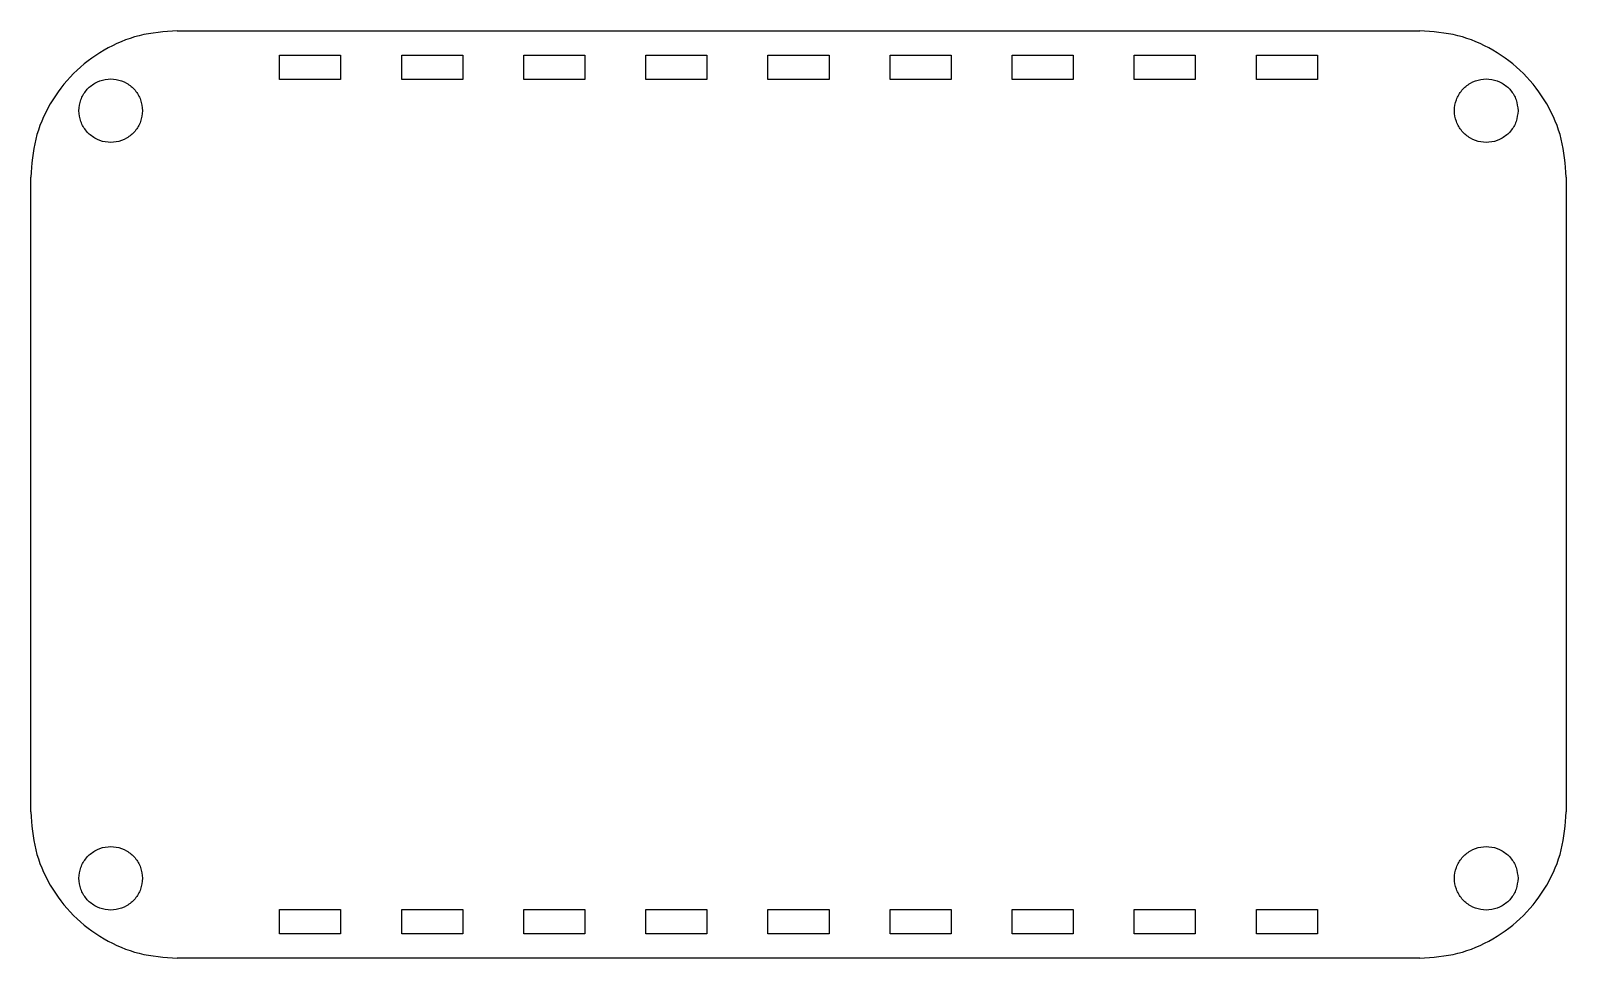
# Model space of a CAD drawing. Extents: x -63 to 63, y -38 to 38.
import ezdxf

# ---------------------------------------------------------------- set-up
doc = ezdxf.new("R2010")
doc.units = 0
doc.layers.get('0').update_dxf_attribs({"linetype": 'CONTINUOUS'})

msp = doc.modelspace()

# ---------------------------------------------------------------- linework, layer by layer
at = {"color": 7}
for p, q in [((-50.885, 38.01), (50.885, 38.01)), ((-42.5, 34.01), (-42.5, 36.01)), ((-42.5, 36.01), (-37.5, 36.01)), ((-37.5, 36.01), (-37.5, 34.01)), ((-32.5, 34.01), (-32.5, 36.01)), ((-32.5, 36.01), (-27.5, 36.01)), ((-27.5, 36.01), (-27.5, 34.01)), ((-22.5, 34.01), (-22.5, 36.01)), ((-22.5, 36.01), (-17.5, 36.01)), ((-17.5, 36.01), (-17.5, 34.01)), ((-12.5, 34.01), (-12.5, 36.01)), ((-12.5, 36.01), (-7.5, 36.01)), ((-7.5, 36.01), (-7.5, 34.01)), ((-2.5, 34.01), (-2.5, 36.01)), ((-2.5, 36.01), (2.5, 36.01)), ((2.5, 36.01), (2.5, 34.01)), ((7.5, 34.01), (7.5, 36.01)), ((7.5, 36.01), (12.5, 36.01)), ((12.5, 36.01), (12.5, 34.01)), ((17.5, 34.01), (17.5, 36.01)), ((17.5, 36.01), (22.5, 36.01)), ((22.5, 36.01), (22.5, 34.01)), ((27.5, 34.01), (27.5, 36.01)), ((27.5, 36.01), (32.5, 36.01)), ((32.5, 36.01), (32.5, 34.01)), ((37.5, 34.01), (37.5, 36.01)), ((37.5, 36.01), (42.5, 36.01)), ((42.5, 36.01), (42.5, 34.01)), ((-37.5, 34.01), (-42.5, 34.01)), ((-27.5, 34.01), (-32.5, 34.01)), ((-17.5, 34.01), (-22.5, 34.01)), ((-7.5, 34.01), (-12.5, 34.01)), ((2.5, 34.01), (-2.5, 34.01)), ((12.5, 34.01), (7.5, 34.01)), ((22.5, 34.01), (17.5, 34.01)), ((32.5, 34.01), (27.5, 34.01)), ((42.5, 34.01), (37.5, 34.01)), ((-53.73, 31.455), (-53.73, 31.455)), ((58.93, 31.455), (58.93, 31.455)), ((-62.885, -26.01), (-62.885, 26.01)), ((62.885, 26.01), (62.885, -26.01)), ((-53.73, -31.455), (-53.73, -31.455)), ((58.93, -31.455), (58.93, -31.455)), ((-42.5, -36.01), (-42.5, -34.01)), ((-42.5, -34.01), (-37.5, -34.01)), ((-37.5, -34.01), (-37.5, -36.01)), ((-32.5, -36.01), (-32.5, -34.01)), ((-32.5, -34.01), (-27.5, -34.01)), ((-27.5, -34.01), (-27.5, -36.01)), ((-22.5, -36.01), (-22.5, -34.01)), ((-22.5, -34.01), (-17.5, -34.01)), ((-17.5, -34.01), (-17.5, -36.01)), ((-12.5, -36.01), (-12.5, -34.01)), ((-12.5, -34.01), (-7.5, -34.01)), ((-7.5, -34.01), (-7.5, -36.01)), ((-2.5, -34.01), (2.5, -34.01)), ((-2.5, -36.01), (-2.5, -34.01)), ((2.5, -34.01), (2.5, -36.01)), ((7.5, -36.01), (7.5, -34.01)), ((7.5, -34.01), (12.5, -34.01)), ((12.5, -34.01), (12.5, -36.01)), ((17.5, -36.01), (17.5, -34.01)), ((17.5, -34.01), (22.5, -34.01)), ((22.5, -34.01), (22.5, -36.01)), ((27.5, -36.01), (27.5, -34.01)), ((27.5, -34.01), (32.5, -34.01)), ((32.5, -34.01), (32.5, -36.01)), ((37.5, -36.01), (37.5, -34.01)), ((37.5, -34.01), (42.5, -34.01)), ((42.5, -34.01), (42.5, -36.01)), ((-37.5, -36.01), (-42.5, -36.01)), ((-27.5, -36.01), (-32.5, -36.01)), ((-17.5, -36.01), (-22.5, -36.01)), ((-7.5, -36.01), (-12.5, -36.01)), ((2.5, -36.01), (-2.5, -36.01)), ((12.5, -36.01), (7.5, -36.01)), ((22.5, -36.01), (17.5, -36.01)), ((32.5, -36.01), (27.5, -36.01)), ((42.5, -36.01), (37.5, -36.01)), ((50.885, -38.01), (-50.885, -38.01))]:
    msp.add_line(p, q, dxfattribs=at)
for points, knots in [([(-50.885, 38.01), (-51.935159, 37.930005), (-54.026786, 37.770677), (-56.95288, 36.511575), (-59.470975, 34.595975), (-61.386575, 32.07788), (-62.645677, 29.151786), (-62.805005, 27.060159), (-62.885, 26.01)], [0, 0, 0, 0, 3.141299, 6.256602, 9.3979, 12.539199, 15.654502, 18.795801, 18.795801, 18.795801, 18.795801]), ([(62.885, 26.01), (62.805005, 27.060159), (62.645677, 29.151786), (61.386575, 32.07788), (59.470975, 34.595975), (56.95288, 36.511575), (54.026786, 37.770677), (51.935159, 37.930005), (50.885, 38.01)], [0, 0, 0, 0, 3.141299, 6.256602, 9.3979, 12.539199, 15.654502, 18.795801, 18.795801, 18.795801, 18.795801]), ([(-53.73, 31.455), (-53.761065, 31.758978), (-53.82275, 32.362584), (-54.301323, 33.160258), (-55.002035, 33.753308), (-55.869736, 34.067842), (-56.790464, 34.067842), (-57.656949, 33.753308), (-58.362513, 33.160258), (-58.823058, 32.362584), (-58.983856, 31.455), (-58.823058, 30.547416), (-58.362513, 29.749742), (-57.656949, 29.156692), (-56.790464, 28.842158), (-55.869736, 28.842158), (-55.002035, 29.156692), (-54.301323, 29.749742), (-53.82275, 30.547416), (-53.761065, 31.151022), (-53.73, 31.455)], [0, 0, 0, 0, 0.907307, 1.801628, 2.708935, 3.616242, 4.510563, 5.41787, 6.325177, 7.219498, 8.126805, 9.034112, 9.928433, 10.83574, 11.743047, 12.637368, 13.544675, 14.451982, 15.346303, 16.25361, 16.25361, 16.25361, 16.25361]), ([(58.93, 31.455), (58.898935, 31.758978), (58.83725, 32.362584), (58.358677, 33.160258), (57.657965, 33.753308), (56.790264, 34.067842), (55.869537, 34.067842), (55.003052, 33.753308), (54.297487, 33.160258), (53.836943, 32.362584), (53.676144, 31.455), (53.836943, 30.547416), (54.297487, 29.749742), (55.003052, 29.156692), (55.869537, 28.842158), (56.790265, 28.842158), (57.657965, 29.156692), (58.358677, 29.749742), (58.837251, 30.547416), (58.898935, 31.151022), (58.93, 31.455)], [0, 0, 0, 0, 0.907307, 1.801628, 2.708935, 3.616242, 4.510563, 5.41787, 6.325177, 7.219498, 8.126805, 9.034112, 9.928433, 10.83574, 11.743047, 12.637368, 13.544675, 14.451982, 15.346303, 16.25361, 16.25361, 16.25361, 16.25361]), ([(-62.885, -26.01), (-62.805005, -27.060159), (-62.645677, -29.151786), (-61.386575, -32.07788), (-59.470975, -34.595975), (-56.95288, -36.511575), (-54.026786, -37.770677), (-51.935159, -37.930005), (-50.885, -38.01)], [0, 0, 0, 0, 3.141299, 6.256602, 9.3979, 12.539199, 15.654502, 18.795801, 18.795801, 18.795801, 18.795801]), ([(50.885, -38.01), (51.935159, -37.930005), (54.026786, -37.770677), (56.95288, -36.511575), (59.470975, -34.595975), (61.386575, -32.07788), (62.645677, -29.151786), (62.805005, -27.060159), (62.885, -26.01)], [0, 0, 0, 0, 3.141299, 6.256602, 9.3979, 12.539199, 15.654502, 18.795801, 18.795801, 18.795801, 18.795801]), ([(-53.73, -31.455), (-53.761065, -31.151022), (-53.82275, -30.547416), (-54.301323, -29.749742), (-55.002035, -29.156692), (-55.869736, -28.842158), (-56.790464, -28.842158), (-57.656949, -29.156692), (-58.362513, -29.749742), (-58.823058, -30.547416), (-58.983856, -31.455), (-58.823058, -32.362584), (-58.362513, -33.160258), (-57.656949, -33.753308), (-56.790464, -34.067842), (-55.869736, -34.067842), (-55.002035, -33.753308), (-54.301323, -33.160258), (-53.82275, -32.362584), (-53.761065, -31.758978), (-53.73, -31.455)], [0, 0, 0, 0, 0.907307, 1.801628, 2.708935, 3.616242, 4.510563, 5.41787, 6.325177, 7.219498, 8.126805, 9.034112, 9.928433, 10.83574, 11.743047, 12.637368, 13.544675, 14.451982, 15.346303, 16.25361, 16.25361, 16.25361, 16.25361]), ([(58.93, -31.455), (58.898935, -31.151022), (58.83725, -30.547416), (58.358677, -29.749742), (57.657965, -29.156692), (56.790264, -28.842158), (55.869537, -28.842158), (55.003052, -29.156692), (54.297487, -29.749742), (53.836943, -30.547416), (53.676144, -31.455), (53.836943, -32.362584), (54.297487, -33.160258), (55.003052, -33.753308), (55.869537, -34.067842), (56.790265, -34.067842), (57.657965, -33.753308), (58.358677, -33.160258), (58.837251, -32.362584), (58.898935, -31.758978), (58.93, -31.455)], [0, 0, 0, 0, 0.907307, 1.801628, 2.708935, 3.616242, 4.510563, 5.41787, 6.325177, 7.219498, 8.126805, 9.034112, 9.928433, 10.83574, 11.743047, 12.637368, 13.544675, 14.451982, 15.346303, 16.25361, 16.25361, 16.25361, 16.25361])]:
    msp.add_open_spline(points, degree=3, knots=knots, dxfattribs=at)

doc.saveas('drawing.dxf')
